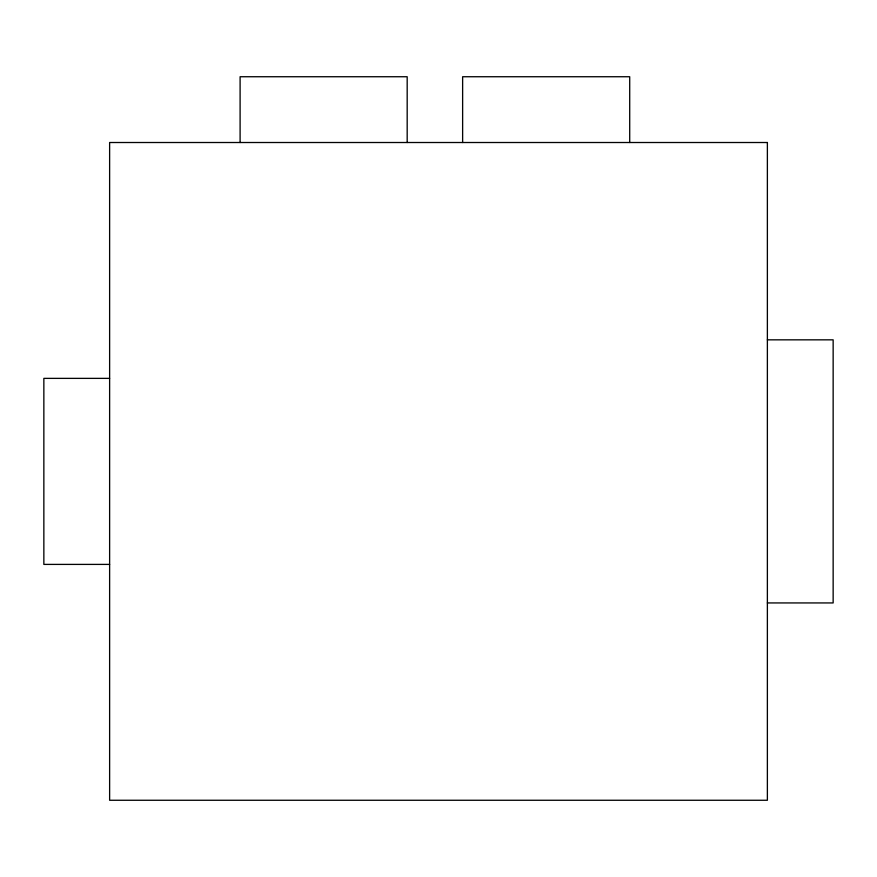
<?xml version="1.0" encoding="UTF-8"?>
<svg xmlns="http://www.w3.org/2000/svg" width="877" height="877" viewBox="0 0 877 877"><rect width="100%" height="100%" fill="white"/><g stroke="black" fill="none" stroke-linecap="round" stroke-linejoin="round"><path stroke-width="1.32" d="M767.375 339.837L833.15 339.837L833.15 602.938L767.375 602.938M109.625 378.371L43.85 378.371L43.85 564.404L109.625 564.404M629.708 142.512L629.708 76.737L462.628 76.737L462.628 142.512M407.18 142.512L407.18 76.737L240.101 76.737L240.101 142.512M767.375 142.512L109.625 142.512L109.625 800.262L767.375 800.262L767.375 142.512"/></g></svg>
